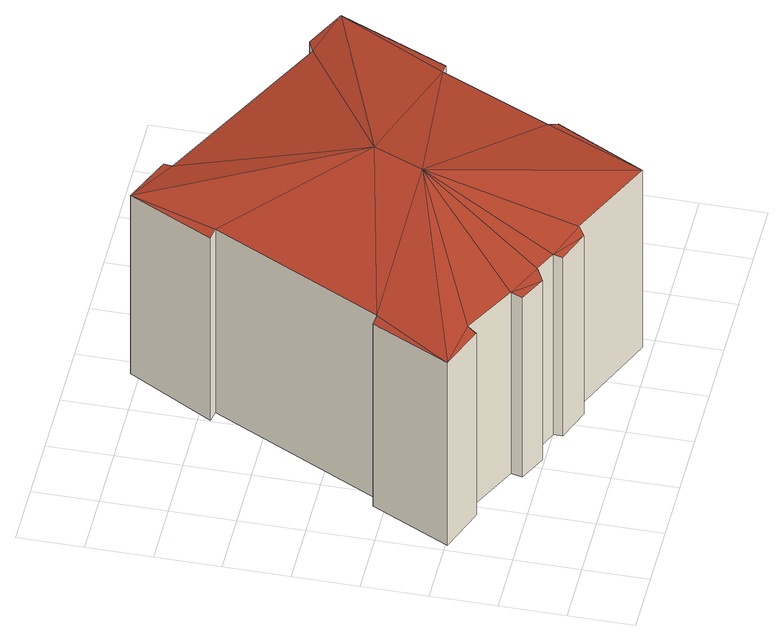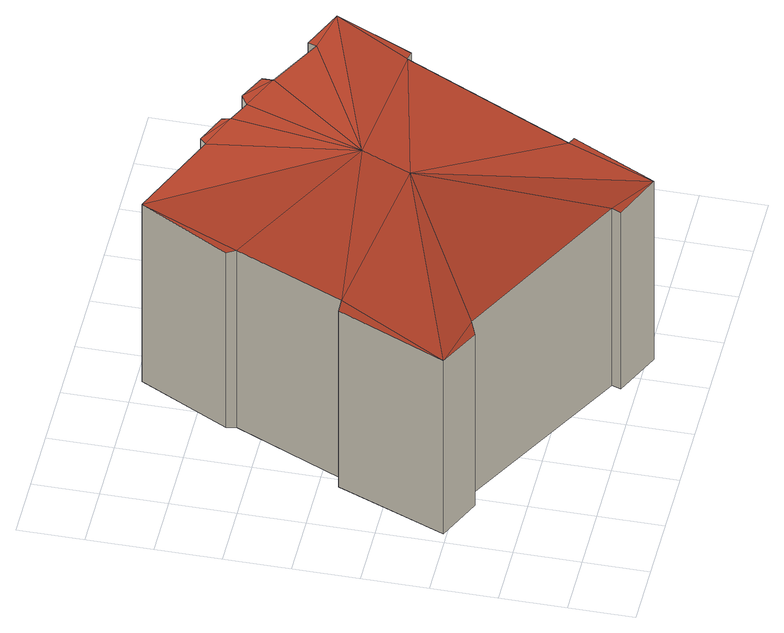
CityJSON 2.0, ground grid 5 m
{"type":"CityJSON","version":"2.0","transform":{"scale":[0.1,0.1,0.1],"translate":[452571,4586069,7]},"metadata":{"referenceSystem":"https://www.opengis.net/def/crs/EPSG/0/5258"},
"CityObjects":{
"building1":{"type":"Building","geometry":[{"type":"MultiSurface","lod":"3","boundaries":[[[0,1,2,3]],[[3,2,4,5]],[[5,4,6,7]],[[7,6,8,9]],[[9,8,10,11]],[[11,10,12,13]],[[13,12,14,15]],[[15,14,16,17]],[[17,16,18,19]],[[19,18,20,21]],[[21,20,22,23]],[[23,22,24,25]],[[25,24,26,27]],[[27,26,28,29]],[[29,28,30,31]],[[31,30,32,33]],[[33,32,34,35]],[[35,34,36,37]],[[37,36,38,39]],[[39,38,40,41]],[[41,40,42,43]],[[43,42,44,45]],[[45,44,46,47]],[[47,46,48,49]],[[49,48,50,51]],[[51,50,1,0]],[[30,26,52]],[[32,52,38]],[[34,32,38]],[[38,52,40]],[[38,36,34]],[[40,52,46]],[[42,40,46]],[[1,52,4]],[[46,44,42]],[[30,28,26]],[[52,26,24]],[[48,46,52]],[[1,50,48]],[[52,53,4]],[[32,30,52]],[[4,2,1]],[[52,1,48]],[[24,22,20]],[[16,53,20]],[[14,53,16]],[[53,52,24]],[[20,53,24]],[[18,16,20]],[[6,4,53]],[[8,6,10]],[[14,12,10]],[[10,53,14]],[[6,53,10]],[[33,27,31]],[[33,39,27]],[[35,39,33]],[[39,41,27]],[[39,35,37]],[[7,25,41]],[[43,47,41]],[[5,41,47]],[[47,43,45]],[[31,27,29]],[[27,41,25]],[[49,0,3]],[[0,49,51]],[[49,3,5]],[[5,47,49]],[[17,25,7]],[[21,23,17]],[[17,23,25]],[[19,21,17]],[[7,41,5]],[[9,11,7]],[[15,11,13]],[[15,17,7]],[[11,15,7]]],"semantics":{"surfaces":[{"type":"WallSurface","name":"Wall 0"},{"type":"WallSurface","name":"Wall 1"},{"type":"WallSurface","name":"Wall 2"},{"type":"WallSurface","name":"Wall 3"},{"type":"WallSurface","name":"Wall 4"},{"type":"WallSurface","name":"Wall 5"},{"type":"WallSurface","name":"Wall 6"},{"type":"WallSurface","name":"Wall 7"},{"type":"WallSurface","name":"Wall 8"},{"type":"WallSurface","name":"Wall 9"},{"type":"WallSurface","name":"Wall 10"},{"type":"WallSurface","name":"Wall 11"},{"type":"WallSurface","name":"Wall 12"},{"type":"WallSurface","name":"Wall 13"},{"type":"WallSurface","name":"Wall 14"},{"type":"WallSurface","name":"Wall 15"},{"type":"WallSurface","name":"Wall 16"},{"type":"WallSurface","name":"Wall 17"},{"type":"WallSurface","name":"Wall 18"},{"type":"WallSurface","name":"Wall 19"},{"type":"WallSurface","name":"Wall 20"},{"type":"WallSurface","name":"Wall 21"},{"type":"WallSurface","name":"Wall 22"},{"type":"WallSurface","name":"Wall 23"},{"type":"WallSurface","name":"Wall 24"},{"type":"WallSurface","name":"Wall 25"},{"type":"RoofSurface","name":"Roof"},{"type":"FloorSurface","name":"Floor"}],"values":[0,1,2,3,4,5,6,7,8,9,10,11,12,13,14,15,16,17,18,19,20,21,22,23,24,25,26,26,26,26,26,26,26,26,26,26,26,26,26,26,26,26,26,26,26,26,26,26,26,26,26,26,26,26,27,27,27,27,27,27,27,27,27,27,27,27,27,27,27,27,27,27,27,27,27,27,27,27]}}]}
},
"vertices":[
[6,99,2],[6,99,175],[35,159,176],[35,159,3],[43,158,177],[43,158,3],[108,289,178],[108,289,4],[100,291,176],[100,291,3],[133,356,176],[133,356,7],[171,340,176],[171,340,9],[169,333,177],[169,333,9],[309,261,178],[309,261,14],[320,266,176],[320,266,14],[352,250,176],[352,250,12],[315,166,176],[315,166,9],[306,166,178],[306,166,9],[268,82,177],[268,82,9],[271,75,176],[271,75,10],[234,6,177],[234,6,9],[164,37,179],[164,37,8],[157,32,177],[157,32,8],[132,42,176],[132,42,7],[132,49,178],[132,49,7],[115,57,178],[115,57,6],[105,51,176],[105,51,6],[84,61,176],[84,61,6],[86,70,178],[86,70,6],[44,92,178],[44,92,4],[40,85,176],[40,85,4],[174,153,203],[190,191,203]
]}
